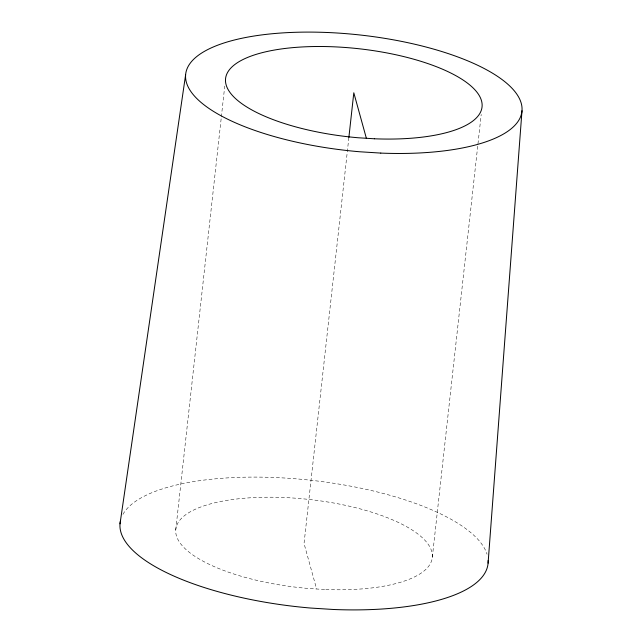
<?xml version="1.0" encoding="UTF-8"?>
<svg xmlns="http://www.w3.org/2000/svg" width="642" height="642" viewBox="0 0 642 642"><rect width="100%" height="100%" fill="white"/><g stroke="black" fill="none" stroke-linecap="round" stroke-linejoin="round"><path stroke-width="0.48" stroke-dasharray="3.21 2.41" d="M175.764 529.802L221.241 117.895M221.346 116.9L224.756 86.052M348.863 137.557L304.043 543.501L316.602 588.995M432.331 557.192L481.211 114.436M122.943 514.378A185.097 63.614 6.3 0 1 310.511 480.216A185.097 63.614 6.3 0 1 487.029 554.223M324.619 589.5L308.585 588.489A129.018 44.338 6.3 0 1 188.283 512.998A129.018 44.338 6.3 0 1 406.763 526.769A129.018 44.338 6.3 0 1 324.619 589.5"/><path stroke-width="0.96" d="M488.089 563.146L521.994 110.737M348.863 137.557L353.806 92.785L366.365 138.279M120.006 523.848L185.61 74.825M488.137 560.474A185.097 63.614 6.3 0 1 333.567 609.491L310.559 608.038A185.097 63.614 6.3 0 1 120.576 520.341M374.382 138.784L358.34 137.773A129.018 44.338 6.3 0 1 238.046 62.29A129.018 44.338 6.3 0 1 456.526 76.053A129.018 44.338 6.3 0 1 374.382 138.784M380.786 153.093L359.753 151.769A169.159 58.133 6.3 0 1 202.029 52.804A169.159 58.133 6.3 0 1 488.482 70.845A169.159 58.133 6.3 0 1 380.786 153.093"/></g></svg>
